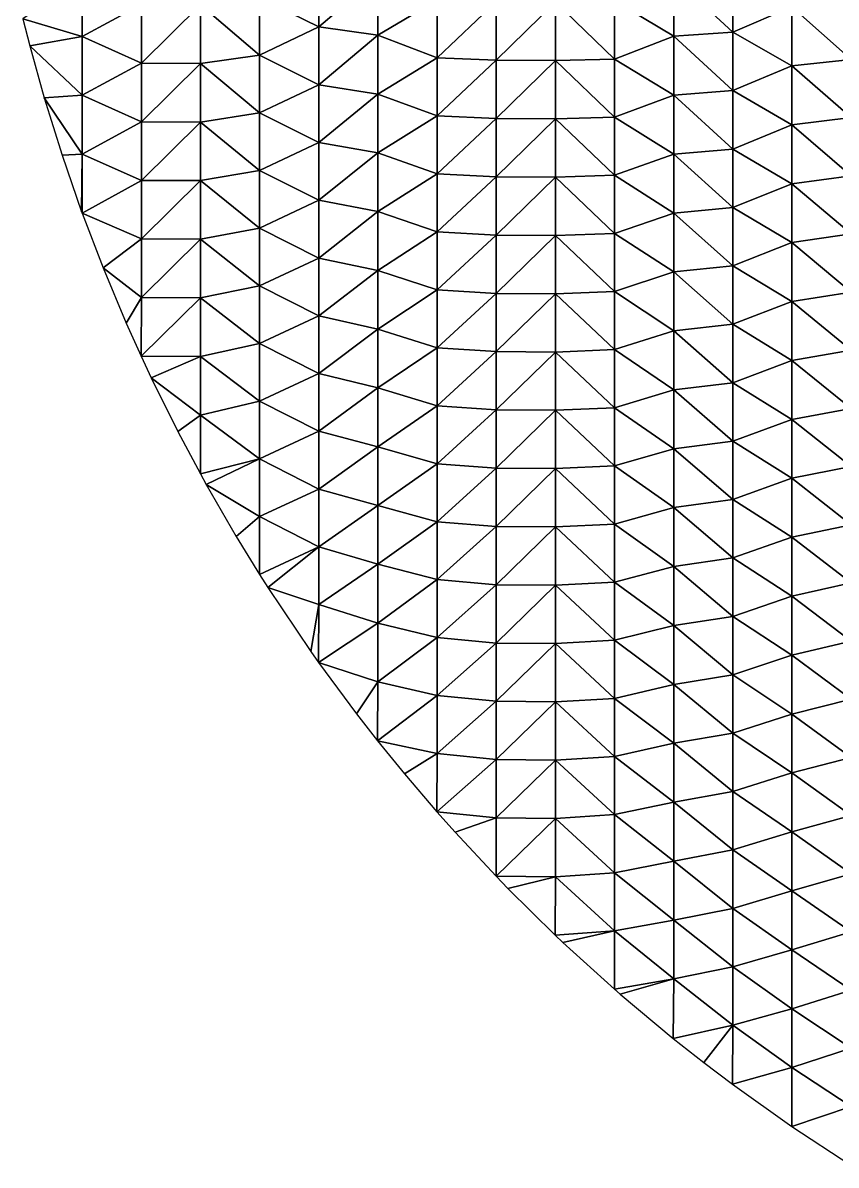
# Model space of a CAD drawing. Header units: inches. Extents: x -160 to 160, y -160 to 160.
# Drawn here: x -155.3 to -86.5, y -135.4 to -38.7 of the extents above; entities that cross this region are included whole.
import ezdxf

# ---------------------------------------------------------------- set-up
doc = ezdxf.new("R2010")
doc.units = ezdxf.units.IN
doc.header["$LTSCALE"] = 35.827254
doc.header["$MEASUREMENT"] = 0
doc.layers.add('1', color=7, linetype='CONTINUOUS')

msp = doc.modelspace()

# ---------------------------------------------------------------- linework, layer by layer
at = {"layer": '1', "linetype": 'CONTINUOUS'}
for points in [[(-130.285, -39.091), (-130.285, -34.205), (-135.29, -36.596), (-130.285, -39.091)], [(-130.285, -39.091), (-125.28, -34.814), (-130.285, -34.205), (-130.285, -39.091)], [(-95.25, -39.534), (-95.25, -34.593), (-100.255, -34.893), (-95.25, -39.534)], [(-95.25, -39.534), (-90.245, -37.392), (-95.25, -34.593), (-95.25, -39.534)], [(-150.305, -39.886), (-150.305, -34.9), (-155.326, -38.389), (-150.305, -39.886)], [(-150.305, -39.886), (-145.3, -37.192), (-150.305, -34.9), (-150.305, -39.886)], [(-125.28, -39.788), (-125.28, -34.814), (-130.285, -39.091), (-125.28, -39.788)], [(-125.28, -39.788), (-120.275, -36.792), (-125.28, -34.814), (-125.28, -39.788)], [(-100.255, -39.878), (-100.255, -34.893), (-105.26, -36.883), (-100.255, -39.878)], [(-100.255, -39.878), (-95.25, -39.534), (-100.255, -34.893), (-100.255, -39.878)], [(-135.29, -41.476), (-135.29, -36.596), (-140.295, -37.208), (-135.29, -41.476)], [(-135.29, -41.476), (-130.285, -39.091), (-135.29, -36.596), (-135.29, -41.476)], [(-145.3, -42.15), (-145.3, -37.192), (-150.305, -39.886), (-145.3, -42.15)], [(-145.3, -42.15), (-140.295, -37.208), (-145.3, -37.192), (-145.3, -42.15)], [(-140.295, -42.169), (-140.295, -37.208), (-145.3, -42.15), (-140.295, -42.169)], [(-140.295, -42.169), (-135.29, -41.476), (-140.295, -37.208), (-140.295, -42.169)], [(-120.275, -41.698), (-120.275, -36.792), (-125.28, -39.788), (-120.275, -41.698)], [(-120.275, -41.698), (-115.27, -36.976), (-120.275, -36.792), (-120.275, -41.698)], [(-115.27, -41.907), (-115.27, -36.976), (-120.275, -41.698), (-115.27, -41.907)], [(-115.27, -41.907), (-110.265, -36.995), (-115.27, -36.976), (-115.27, -41.907)], [(-110.265, -41.927), (-110.265, -36.995), (-115.27, -41.907), (-110.265, -41.927)], [(-105.26, -41.801), (-105.26, -36.883), (-110.265, -36.995), (-105.26, -41.801)], [(-110.265, -41.927), (-105.26, -41.801), (-110.265, -36.995), (-110.265, -41.927)], [(-105.26, -41.801), (-100.255, -39.878), (-105.26, -36.883), (-105.26, -41.801)], [(-90.245, -42.377), (-90.245, -37.392), (-95.25, -39.534), (-90.245, -42.377)], [(-85.24, -41.83), (-85.24, -36.909), (-90.245, -37.392), (-85.24, -41.83)], [(-90.245, -42.377), (-85.24, -41.83), (-90.245, -37.392), (-90.245, -42.377)], [(-154.744, -40.671), (-150.305, -39.886), (-155.326, -38.389), (-154.744, -40.671)], [(-130.285, -43.977), (-130.285, -39.091), (-135.29, -41.476), (-130.285, -43.977)], [(-130.285, -43.977), (-125.28, -39.788), (-130.285, -39.091), (-130.285, -43.977)], [(-95.25, -44.476), (-95.25, -39.534), (-100.255, -39.878), (-95.25, -44.476)], [(-95.25, -44.476), (-90.245, -42.377), (-95.25, -39.534), (-95.25, -44.476)], [(-150.305, -44.872), (-150.305, -39.886), (-154.744, -40.671), (-150.305, -44.872)], [(-150.305, -44.872), (-145.3, -42.15), (-150.305, -39.886), (-150.305, -44.872)], [(-125.28, -44.761), (-125.28, -39.788), (-130.285, -43.977), (-125.28, -44.761)], [(-125.28, -44.761), (-120.275, -41.698), (-125.28, -39.788), (-125.28, -44.761)], [(-100.255, -44.862), (-100.255, -39.878), (-105.26, -41.801), (-100.255, -44.862)], [(-100.255, -44.862), (-95.25, -44.476), (-100.255, -39.878), (-100.255, -44.862)], [(-153.518, -45.076), (-150.305, -44.872), (-154.744, -40.671), (-153.518, -45.076)], [(-135.29, -46.355), (-135.29, -41.476), (-140.295, -42.169), (-135.29, -46.355)], [(-135.29, -46.355), (-130.285, -43.977), (-135.29, -41.476), (-135.29, -46.355)], [(-145.3, -47.109), (-145.3, -42.15), (-150.305, -44.872), (-145.3, -47.109)], [(-145.3, -47.109), (-140.295, -42.169), (-145.3, -42.15), (-145.3, -47.109)], [(-140.295, -47.13), (-140.295, -42.169), (-145.3, -47.109), (-140.295, -47.13)], [(-140.295, -47.13), (-135.29, -46.355), (-140.295, -42.169), (-140.295, -47.13)], [(-120.275, -46.603), (-120.275, -41.698), (-125.28, -44.761), (-120.275, -46.603)], [(-120.275, -46.603), (-115.27, -41.907), (-120.275, -41.698), (-120.275, -46.603)], [(-115.27, -46.837), (-115.27, -41.907), (-120.275, -46.603), (-115.27, -46.837)], [(-115.27, -46.837), (-110.265, -41.927), (-115.27, -41.907), (-115.27, -46.837)], [(-110.265, -46.86), (-110.265, -41.927), (-115.27, -46.837), (-110.265, -46.86)], [(-105.26, -46.718), (-105.26, -41.801), (-110.265, -41.927), (-105.26, -46.718)], [(-110.265, -46.86), (-105.26, -46.718), (-110.265, -41.927), (-110.265, -46.86)], [(-105.26, -46.718), (-100.255, -44.862), (-105.26, -41.801), (-105.26, -46.718)], [(-90.245, -47.363), (-90.245, -42.377), (-95.25, -44.476), (-90.245, -47.363)], [(-85.24, -46.752), (-85.24, -41.83), (-90.245, -42.377), (-85.24, -46.752)], [(-90.245, -47.363), (-85.24, -46.752), (-90.245, -42.377), (-90.245, -47.363)], [(-130.285, -48.864), (-130.285, -43.977), (-135.29, -46.355), (-130.285, -48.864)], [(-130.285, -48.864), (-125.28, -44.761), (-130.285, -43.977), (-130.285, -48.864)], [(-150.305, -49.857), (-150.305, -44.872), (-153.518, -45.076), (-150.305, -49.857)], [(-152.01, -49.929), (-150.305, -49.857), (-153.518, -45.076), (-152.01, -49.929)], [(-150.305, -49.857), (-145.3, -47.109), (-150.305, -44.872), (-150.305, -49.857)], [(-125.28, -49.735), (-125.28, -44.761), (-130.285, -48.864), (-125.28, -49.735)], [(-125.28, -49.735), (-120.275, -46.603), (-125.28, -44.761), (-125.28, -49.735)], [(-100.255, -49.847), (-100.255, -44.862), (-105.26, -46.718), (-100.255, -49.847)], [(-95.25, -49.418), (-95.25, -44.476), (-100.255, -44.862), (-95.25, -49.418)], [(-100.255, -49.847), (-95.25, -49.418), (-100.255, -44.862), (-100.255, -49.847)], [(-95.25, -49.418), (-90.245, -47.363), (-95.25, -44.476), (-95.25, -49.418)], [(-135.29, -51.235), (-135.29, -46.355), (-140.295, -47.13), (-135.29, -51.235)], [(-135.29, -51.235), (-130.285, -48.864), (-135.29, -46.355), (-135.29, -51.235)], [(-145.3, -52.068), (-145.3, -47.109), (-150.305, -49.857), (-145.3, -52.068)], [(-145.3, -52.068), (-140.295, -47.13), (-145.3, -47.109), (-145.3, -52.068)], [(-140.295, -52.091), (-140.295, -47.13), (-145.3, -52.068), (-140.295, -52.091)], [(-140.295, -52.091), (-135.29, -51.235), (-140.295, -47.13), (-140.295, -52.091)], [(-120.275, -51.509), (-120.275, -46.603), (-125.28, -49.735), (-120.275, -51.509)], [(-120.275, -51.509), (-115.27, -46.837), (-120.275, -46.603), (-120.275, -51.509)], [(-115.27, -51.767), (-115.27, -46.837), (-120.275, -51.509), (-115.27, -51.767)], [(-115.27, -51.767), (-110.265, -46.86), (-115.27, -46.837), (-115.27, -51.767)], [(-110.265, -51.792), (-110.265, -46.86), (-115.27, -51.767), (-110.265, -51.792)], [(-105.26, -51.636), (-105.26, -46.718), (-110.265, -46.86), (-105.26, -51.636)], [(-110.265, -51.792), (-105.26, -51.636), (-110.265, -46.86), (-110.265, -51.792)], [(-105.26, -51.636), (-100.255, -49.847), (-105.26, -46.718), (-105.26, -51.636)], [(-85.24, -51.673), (-85.24, -46.752), (-90.245, -47.363), (-85.24, -51.673)], [(-90.245, -52.348), (-90.245, -47.363), (-95.25, -49.418), (-90.245, -52.348)], [(-90.245, -52.348), (-85.24, -51.673), (-90.245, -47.363), (-90.245, -52.348)], [(-130.285, -53.75), (-130.285, -48.864), (-135.29, -51.235), (-130.285, -53.75)], [(-130.285, -53.75), (-125.28, -49.735), (-130.285, -48.864), (-130.285, -53.75)], [(-150.351, -54.723), (-150.305, -49.857), (-152.01, -49.929), (-150.351, -54.723)], [(-150.307, -54.844), (-150.305, -49.857), (-150.351, -54.723), (-150.307, -54.844)], [(-150.307, -54.844), (-145.3, -52.068), (-150.305, -49.857), (-150.307, -54.844)], [(-125.28, -54.708), (-125.28, -49.735), (-130.285, -53.75), (-125.28, -54.708)], [(-125.28, -54.708), (-120.275, -51.509), (-125.28, -49.735), (-125.28, -54.708)], [(-100.255, -54.832), (-100.255, -49.847), (-105.26, -51.636), (-100.255, -54.832)], [(-95.25, -54.36), (-95.25, -49.418), (-100.255, -49.847), (-95.25, -54.36)], [(-100.255, -54.832), (-95.25, -54.36), (-100.255, -49.847), (-100.255, -54.832)], [(-95.25, -54.36), (-90.245, -52.348), (-95.25, -49.418), (-95.25, -54.36)], [(-145.3, -57.027), (-145.3, -52.068), (-150.307, -54.844), (-145.3, -57.027)], [(-145.3, -57.027), (-140.295, -52.091), (-145.3, -52.068), (-145.3, -57.027)], [(-140.295, -57.052), (-140.295, -52.091), (-145.3, -57.027), (-140.295, -57.052)], [(-135.29, -56.114), (-135.29, -51.235), (-140.295, -52.091), (-135.29, -56.114)], [(-140.295, -57.052), (-135.29, -56.114), (-140.295, -52.091), (-140.295, -57.052)], [(-135.29, -56.114), (-130.285, -53.75), (-135.29, -51.235), (-135.29, -56.114)], [(-120.275, -56.415), (-120.275, -51.509), (-125.28, -54.708), (-120.275, -56.415)], [(-120.275, -56.415), (-115.27, -51.767), (-120.275, -51.509), (-120.275, -56.415)], [(-115.27, -56.697), (-115.27, -51.767), (-120.275, -56.415), (-115.27, -56.697)], [(-115.27, -56.697), (-110.265, -51.792), (-115.27, -51.767), (-115.27, -56.697)], [(-110.265, -56.725), (-110.265, -51.792), (-115.27, -56.697), (-110.265, -56.725)], [(-105.26, -56.554), (-105.26, -51.636), (-110.265, -51.792), (-105.26, -56.554)], [(-110.265, -56.725), (-105.26, -56.554), (-110.265, -51.792), (-110.265, -56.725)], [(-105.26, -56.554), (-100.255, -54.832), (-105.26, -51.636), (-105.26, -56.554)], [(-85.24, -56.594), (-85.24, -51.673), (-90.245, -52.348), (-85.24, -56.594)], [(-90.245, -57.334), (-90.245, -52.348), (-95.25, -54.36), (-90.245, -57.334)], [(-90.245, -57.334), (-85.24, -56.594), (-90.245, -52.348), (-90.245, -57.334)], [(-130.285, -58.637), (-130.285, -53.75), (-135.29, -56.114), (-130.285, -58.637)], [(-130.285, -58.637), (-125.28, -54.708), (-130.285, -53.75), (-130.285, -58.637)], [(-148.54, -59.462), (-145.3, -57.027), (-150.307, -54.844), (-148.54, -59.462)], [(-125.28, -59.682), (-125.28, -54.708), (-130.285, -58.637), (-125.28, -59.682)], [(-125.28, -59.682), (-120.275, -56.415), (-125.28, -54.708), (-125.28, -59.682)], [(-100.255, -59.816), (-100.255, -54.832), (-105.26, -56.554), (-100.255, -59.816)], [(-95.25, -59.302), (-95.25, -54.36), (-100.255, -54.832), (-95.25, -59.302)], [(-100.255, -59.816), (-95.25, -59.302), (-100.255, -54.832), (-100.255, -59.816)], [(-95.25, -59.302), (-90.245, -57.334), (-95.25, -54.36), (-95.25, -59.302)], [(-135.29, -60.994), (-135.29, -56.114), (-140.295, -57.052), (-135.29, -60.994)], [(-135.29, -60.994), (-130.285, -58.637), (-135.29, -56.114), (-135.29, -60.994)], [(-120.275, -61.32), (-120.275, -56.415), (-125.28, -59.682), (-120.275, -61.32)], [(-120.275, -61.32), (-115.27, -56.697), (-120.275, -56.415), (-120.275, -61.32)], [(-115.27, -61.627), (-115.27, -56.697), (-120.275, -61.32), (-115.27, -61.627)], [(-115.27, -61.627), (-110.265, -56.725), (-115.27, -56.697), (-115.27, -61.627)], [(-110.265, -61.658), (-110.265, -56.725), (-115.27, -61.627), (-110.265, -61.658)], [(-105.26, -61.471), (-105.26, -56.554), (-110.265, -56.725), (-105.26, -61.471)], [(-110.265, -61.658), (-105.26, -61.471), (-110.265, -56.725), (-110.265, -61.658)], [(-105.26, -61.471), (-100.255, -59.816), (-105.26, -56.554), (-105.26, -61.471)], [(-85.24, -61.515), (-85.24, -56.594), (-90.245, -57.334), (-85.24, -61.515)], [(-145.3, -61.986), (-145.3, -57.027), (-148.54, -59.462), (-145.3, -61.986)], [(-145.3, -61.986), (-140.295, -57.052), (-145.3, -57.027), (-145.3, -61.986)], [(-140.295, -62.013), (-140.295, -57.052), (-145.3, -61.986), (-140.295, -62.013)], [(-140.295, -62.013), (-135.29, -60.994), (-140.295, -57.052), (-140.295, -62.013)], [(-90.245, -62.319), (-90.245, -57.334), (-95.25, -59.302), (-90.245, -62.319)], [(-90.245, -62.319), (-85.24, -61.515), (-90.245, -57.334), (-90.245, -62.319)], [(-130.285, -63.523), (-130.285, -58.637), (-135.29, -60.994), (-130.285, -63.523)], [(-130.285, -63.523), (-125.28, -59.682), (-130.285, -58.637), (-130.285, -63.523)], [(-146.576, -64.149), (-145.3, -61.986), (-148.54, -59.462), (-146.576, -64.149)], [(-125.28, -64.655), (-125.28, -59.682), (-130.285, -63.523), (-125.28, -64.655)], [(-125.28, -64.655), (-120.275, -61.32), (-125.28, -59.682), (-125.28, -64.655)], [(-100.255, -64.801), (-100.255, -59.816), (-105.26, -61.471), (-100.255, -64.801)], [(-95.25, -64.243), (-95.25, -59.302), (-100.255, -59.816), (-95.25, -64.243)], [(-100.255, -64.801), (-95.25, -64.243), (-100.255, -59.816), (-100.255, -64.801)], [(-95.25, -64.243), (-90.245, -62.319), (-95.25, -59.302), (-95.25, -64.243)], [(-135.29, -65.873), (-135.29, -60.994), (-140.295, -62.013), (-135.29, -65.873)], [(-135.29, -65.873), (-130.285, -63.523), (-135.29, -60.994), (-135.29, -65.873)], [(-120.275, -66.226), (-120.275, -61.32), (-125.28, -64.655), (-120.275, -66.226)], [(-120.275, -66.226), (-115.27, -61.627), (-120.275, -61.32), (-120.275, -66.226)], [(-115.27, -66.558), (-115.27, -61.627), (-120.275, -66.226), (-115.27, -66.558)], [(-115.27, -66.558), (-110.265, -61.658), (-115.27, -61.627), (-115.27, -66.558)], [(-110.265, -66.59), (-110.265, -61.658), (-115.27, -66.558), (-110.265, -66.59)], [(-105.26, -66.389), (-105.26, -61.471), (-110.265, -61.658), (-105.26, -66.389)], [(-110.265, -66.59), (-105.26, -66.389), (-110.265, -61.658), (-110.265, -66.59)], [(-105.26, -66.389), (-100.255, -64.801), (-105.26, -61.471), (-105.26, -66.389)], [(-85.24, -66.437), (-85.24, -61.515), (-90.245, -62.319), (-85.24, -66.437)], [(-145.317, -66.954), (-145.3, -61.986), (-146.576, -64.149), (-145.317, -66.954)], [(-145.317, -66.954), (-140.295, -62.013), (-145.3, -61.986), (-145.317, -66.954)], [(-140.295, -66.974), (-140.295, -62.013), (-145.317, -66.954), (-140.295, -66.974)], [(-140.295, -66.974), (-135.29, -65.873), (-140.295, -62.013), (-140.295, -66.974)], [(-90.245, -67.305), (-90.245, -62.319), (-95.25, -64.243), (-90.245, -67.305)], [(-90.245, -67.305), (-85.24, -66.437), (-90.245, -62.319), (-90.245, -67.305)], [(-130.285, -68.409), (-130.285, -63.523), (-135.29, -65.873), (-130.285, -68.409)], [(-130.285, -68.409), (-125.28, -64.655), (-130.285, -63.523), (-130.285, -68.409)], [(-125.28, -69.629), (-125.28, -64.655), (-130.285, -68.409), (-125.28, -69.629)], [(-125.28, -69.629), (-120.275, -66.226), (-125.28, -64.655), (-125.28, -69.629)], [(-95.25, -69.185), (-95.25, -64.243), (-100.255, -64.801), (-95.25, -69.185)], [(-95.25, -69.185), (-90.245, -67.305), (-95.25, -64.243), (-95.25, -69.185)], [(-100.255, -69.786), (-100.255, -64.801), (-105.26, -66.389), (-100.255, -69.786)], [(-100.255, -69.786), (-95.25, -69.185), (-100.255, -64.801), (-100.255, -69.786)], [(-135.29, -70.752), (-135.29, -65.873), (-140.295, -66.974), (-135.29, -70.752)], [(-135.29, -70.752), (-130.285, -68.409), (-135.29, -65.873), (-135.29, -70.752)], [(-120.275, -71.131), (-120.275, -66.226), (-125.28, -69.629), (-120.275, -71.131)], [(-120.275, -71.131), (-115.27, -66.558), (-120.275, -66.226), (-120.275, -71.131)], [(-115.27, -71.488), (-115.27, -66.558), (-120.275, -71.131), (-115.27, -71.488)], [(-115.27, -71.488), (-110.265, -66.59), (-115.27, -66.558), (-115.27, -71.488)], [(-110.265, -71.523), (-110.265, -66.59), (-115.27, -71.488), (-110.265, -71.523)], [(-105.26, -71.307), (-105.26, -66.389), (-110.265, -66.59), (-105.26, -71.307)], [(-110.265, -71.523), (-105.26, -71.307), (-110.265, -66.59), (-110.265, -71.523)], [(-105.26, -71.307), (-100.255, -69.786), (-105.26, -66.389), (-105.26, -71.307)], [(-85.24, -71.358), (-85.24, -66.437), (-90.245, -67.305), (-85.24, -71.358)], [(-144.466, -68.771), (-140.295, -66.974), (-145.317, -66.954), (-144.466, -68.771)], [(-140.295, -71.935), (-140.295, -66.974), (-144.466, -68.771), (-140.295, -71.935)], [(-140.295, -71.935), (-135.29, -70.752), (-140.295, -66.974), (-140.295, -71.935)], [(-90.245, -72.29), (-90.245, -67.305), (-95.25, -69.185), (-90.245, -72.29)], [(-90.245, -72.29), (-85.24, -71.358), (-90.245, -67.305), (-90.245, -72.29)], [(-130.285, -73.296), (-130.285, -68.409), (-135.29, -70.752), (-130.285, -73.296)], [(-130.285, -73.296), (-125.28, -69.629), (-130.285, -68.409), (-130.285, -73.296)], [(-142.215, -73.314), (-140.295, -71.935), (-144.466, -68.771), (-142.215, -73.314)], [(-95.25, -74.127), (-95.25, -69.185), (-100.255, -69.786), (-95.25, -74.127)], [(-95.25, -74.127), (-90.245, -72.29), (-95.25, -69.185), (-95.25, -74.127)], [(-125.28, -74.602), (-125.28, -69.629), (-130.285, -73.296), (-125.28, -74.602)], [(-125.28, -74.602), (-120.275, -71.131), (-125.28, -69.629), (-125.28, -74.602)], [(-100.255, -74.771), (-100.255, -69.786), (-105.26, -71.307), (-100.255, -74.771)], [(-100.255, -74.771), (-95.25, -74.127), (-100.255, -69.786), (-100.255, -74.771)], [(-135.29, -75.632), (-135.29, -70.752), (-140.295, -71.935), (-135.29, -75.632)], [(-135.29, -75.632), (-130.285, -73.296), (-135.29, -70.752), (-135.29, -75.632)], [(-120.275, -76.037), (-120.275, -71.131), (-125.28, -74.602), (-120.275, -76.037)], [(-120.275, -76.037), (-115.27, -71.488), (-120.275, -71.131), (-120.275, -76.037)], [(-115.27, -76.418), (-115.27, -71.488), (-120.275, -76.037), (-115.27, -76.418)], [(-115.27, -76.418), (-110.265, -71.523), (-115.27, -71.488), (-115.27, -76.418)], [(-105.26, -76.224), (-105.26, -71.307), (-110.265, -71.523), (-105.26, -76.224)], [(-105.26, -76.224), (-100.255, -74.771), (-105.26, -71.307), (-105.26, -76.224)], [(-85.24, -76.279), (-85.24, -71.358), (-90.245, -72.29), (-85.24, -76.279)], [(-140.307, -76.902), (-140.295, -71.935), (-142.215, -73.314), (-140.307, -76.902)], [(-140.307, -76.902), (-135.29, -75.632), (-140.295, -71.935), (-140.307, -76.902)], [(-110.265, -76.455), (-110.265, -71.523), (-115.27, -76.418), (-110.265, -76.455)], [(-110.265, -76.455), (-105.26, -76.224), (-110.265, -71.523), (-110.265, -76.455)], [(-90.245, -77.276), (-90.245, -72.29), (-95.25, -74.127), (-90.245, -77.276)], [(-90.245, -77.276), (-85.24, -76.279), (-90.245, -72.29), (-90.245, -77.276)], [(-130.285, -78.182), (-130.285, -73.296), (-135.29, -75.632), (-130.285, -78.182)], [(-130.285, -78.182), (-125.28, -74.602), (-130.285, -73.296), (-130.285, -78.182)], [(-95.25, -79.069), (-95.25, -74.127), (-100.255, -74.771), (-95.25, -79.069)], [(-95.25, -79.069), (-90.245, -77.276), (-95.25, -74.127), (-95.25, -79.069)], [(-125.28, -79.576), (-125.28, -74.602), (-130.285, -78.182), (-125.28, -79.576)], [(-125.28, -79.576), (-120.275, -76.037), (-125.28, -74.602), (-125.28, -79.576)], [(-100.255, -79.755), (-100.255, -74.771), (-105.26, -76.224), (-100.255, -79.755)], [(-100.255, -79.755), (-95.25, -79.069), (-100.255, -74.771), (-100.255, -79.755)], [(-139.817, -77.789), (-135.29, -75.632), (-140.307, -76.902), (-139.817, -77.789)], [(-135.29, -80.511), (-135.29, -75.632), (-139.817, -77.789), (-135.29, -80.511)], [(-135.29, -80.511), (-130.285, -78.182), (-135.29, -75.632), (-135.29, -80.511)], [(-120.275, -80.943), (-120.275, -76.037), (-125.28, -79.576), (-120.275, -80.943)], [(-120.275, -80.943), (-115.27, -76.418), (-120.275, -76.037), (-120.275, -80.943)], [(-105.26, -81.142), (-105.26, -76.224), (-110.265, -76.455), (-105.26, -81.142)], [(-105.26, -81.142), (-100.255, -79.755), (-105.26, -76.224), (-105.26, -81.142)], [(-85.24, -81.2), (-85.24, -76.279), (-90.245, -77.276), (-85.24, -81.2)], [(-115.27, -81.348), (-115.27, -76.418), (-120.275, -80.943), (-115.27, -81.348)], [(-115.27, -81.348), (-110.265, -76.455), (-115.27, -76.418), (-115.27, -81.348)], [(-110.265, -81.388), (-110.265, -76.455), (-115.27, -81.348), (-110.265, -81.388)], [(-110.265, -81.388), (-105.26, -81.142), (-110.265, -76.455), (-110.265, -81.388)], [(-90.245, -82.262), (-90.245, -77.276), (-95.25, -79.069), (-90.245, -82.262)], [(-90.245, -82.262), (-85.24, -81.2), (-90.245, -77.276), (-90.245, -82.262)], [(-137.275, -82.19), (-135.29, -80.511), (-139.817, -77.789), (-137.275, -82.19)], [(-130.285, -83.069), (-130.285, -78.182), (-135.29, -80.511), (-130.285, -83.069)], [(-130.285, -83.069), (-125.28, -79.576), (-130.285, -78.182), (-130.285, -83.069)], [(-95.25, -84.011), (-95.25, -79.069), (-100.255, -79.755), (-95.25, -84.011)], [(-95.25, -84.011), (-90.245, -82.262), (-95.25, -79.069), (-95.25, -84.011)], [(-125.28, -84.549), (-125.28, -79.576), (-130.285, -83.069), (-125.28, -84.549)], [(-125.28, -84.549), (-120.275, -80.943), (-125.28, -79.576), (-125.28, -84.549)], [(-100.255, -84.74), (-100.255, -79.755), (-105.26, -81.142), (-100.255, -84.74)], [(-100.255, -84.74), (-95.25, -84.011), (-100.255, -79.755), (-100.255, -84.74)], [(-135.303, -85.4), (-135.29, -80.511), (-137.275, -82.19), (-135.303, -85.4)], [(-135.303, -85.4), (-130.285, -83.069), (-135.29, -80.511), (-135.303, -85.4)], [(-120.275, -85.848), (-120.275, -80.943), (-125.28, -84.549), (-120.275, -85.848)], [(-120.275, -85.848), (-115.27, -81.348), (-120.275, -80.943), (-120.275, -85.848)], [(-105.26, -86.06), (-105.26, -81.142), (-110.265, -81.388), (-105.26, -86.06)], [(-105.26, -86.06), (-100.255, -84.74), (-105.26, -81.142), (-105.26, -86.06)], [(-115.27, -86.278), (-115.27, -81.348), (-120.275, -85.848), (-115.27, -86.278)], [(-115.27, -86.278), (-110.265, -81.388), (-115.27, -81.348), (-115.27, -86.278)], [(-110.265, -86.321), (-110.265, -81.388), (-115.27, -86.278), (-110.265, -86.321)], [(-110.265, -86.321), (-105.26, -86.06), (-110.265, -81.388), (-110.265, -86.321)], [(-85.24, -86.122), (-85.24, -81.2), (-90.245, -82.262), (-85.24, -86.122)], [(-134.599, -86.505), (-130.285, -83.069), (-135.303, -85.4), (-134.599, -86.505)], [(-130.285, -87.955), (-130.285, -83.069), (-134.599, -86.505), (-130.285, -87.955)], [(-130.285, -87.955), (-125.28, -84.549), (-130.285, -83.069), (-130.285, -87.955)], [(-90.245, -87.247), (-90.245, -82.262), (-95.25, -84.011), (-90.245, -87.247)], [(-90.245, -87.247), (-85.24, -86.122), (-90.245, -82.262), (-90.245, -87.247)], [(-95.25, -88.952), (-95.25, -84.011), (-100.255, -84.74), (-95.25, -88.952)], [(-95.25, -88.952), (-90.245, -87.247), (-95.25, -84.011), (-95.25, -88.952)], [(-125.28, -89.523), (-125.28, -84.549), (-130.285, -87.955), (-125.28, -89.523)], [(-125.28, -89.523), (-120.275, -85.848), (-125.28, -84.549), (-125.28, -89.523)], [(-100.255, -89.725), (-100.255, -84.74), (-105.26, -86.06), (-100.255, -89.725)], [(-100.255, -89.725), (-95.25, -88.952), (-100.255, -84.74), (-100.255, -89.725)], [(-120.275, -90.754), (-120.275, -85.848), (-125.28, -89.523), (-120.275, -90.754)], [(-120.275, -90.754), (-115.27, -86.278), (-120.275, -85.848), (-120.275, -90.754)], [(-130.962, -91.917), (-130.285, -87.955), (-134.599, -86.505), (-130.962, -91.917)], [(-115.27, -91.209), (-115.27, -86.278), (-120.275, -90.754), (-115.27, -91.209)], [(-115.27, -91.209), (-110.265, -86.321), (-115.27, -86.278), (-115.27, -91.209)], [(-110.265, -91.253), (-110.265, -86.321), (-115.27, -91.209), (-110.265, -91.253)], [(-105.26, -90.978), (-105.26, -86.06), (-110.265, -86.321), (-105.26, -90.978)], [(-110.265, -91.253), (-105.26, -90.978), (-110.265, -86.321), (-110.265, -91.253)], [(-105.26, -90.978), (-100.255, -89.725), (-105.26, -86.06), (-105.26, -90.978)], [(-85.24, -91.043), (-85.24, -86.122), (-90.245, -87.247), (-85.24, -91.043)], [(-90.245, -92.233), (-90.245, -87.247), (-95.25, -88.952), (-90.245, -92.233)], [(-90.245, -92.233), (-85.24, -91.043), (-90.245, -87.247), (-90.245, -92.233)], [(-130.301, -92.852), (-130.285, -87.955), (-130.962, -91.917), (-130.301, -92.852)], [(-130.301, -92.852), (-125.28, -89.523), (-130.285, -87.955), (-130.301, -92.852)], [(-125.28, -94.496), (-125.28, -89.523), (-130.301, -92.852), (-125.28, -94.496)], [(-125.28, -94.496), (-120.275, -90.754), (-125.28, -89.523), (-125.28, -94.496)], [(-100.255, -94.709), (-100.255, -89.725), (-105.26, -90.978), (-100.255, -94.709)], [(-95.25, -93.894), (-95.25, -88.952), (-100.255, -89.725), (-95.25, -93.894)], [(-100.255, -94.709), (-95.25, -93.894), (-100.255, -89.725), (-100.255, -94.709)], [(-95.25, -93.894), (-90.245, -92.233), (-95.25, -88.952), (-95.25, -93.894)], [(-120.275, -95.66), (-120.275, -90.754), (-125.28, -94.496), (-120.275, -95.66)], [(-120.275, -95.66), (-115.27, -91.209), (-120.275, -90.754), (-120.275, -95.66)], [(-115.27, -96.139), (-115.27, -91.209), (-120.275, -95.66), (-115.27, -96.139)], [(-115.27, -96.139), (-110.265, -91.253), (-115.27, -91.209), (-115.27, -96.139)], [(-110.265, -96.186), (-110.265, -91.253), (-115.27, -96.139), (-110.265, -96.186)], [(-105.26, -95.895), (-105.26, -90.978), (-110.265, -91.253), (-105.26, -95.895)], [(-110.265, -96.186), (-105.26, -95.895), (-110.265, -91.253), (-110.265, -96.186)], [(-105.26, -95.895), (-100.255, -94.709), (-105.26, -90.978), (-105.26, -95.895)], [(-85.24, -95.964), (-85.24, -91.043), (-90.245, -92.233), (-85.24, -95.964)], [(-90.245, -97.218), (-90.245, -92.233), (-95.25, -93.894), (-90.245, -97.218)], [(-90.245, -97.218), (-85.24, -95.964), (-90.245, -92.233), (-90.245, -97.218)], [(-127.1, -97.187), (-125.28, -94.496), (-130.301, -92.852), (-127.1, -97.187)], [(-125.304, -99.492), (-125.28, -94.496), (-127.1, -97.187), (-125.304, -99.492)], [(-125.304, -99.492), (-120.275, -95.66), (-125.28, -94.496), (-125.304, -99.492)], [(-100.255, -99.694), (-100.255, -94.709), (-105.26, -95.895), (-100.255, -99.694)], [(-95.25, -98.836), (-95.25, -93.894), (-100.255, -94.709), (-95.25, -98.836)], [(-100.255, -99.694), (-95.25, -98.836), (-100.255, -94.709), (-100.255, -99.694)], [(-95.25, -98.836), (-90.245, -97.218), (-95.25, -93.894), (-95.25, -98.836)], [(-120.275, -100.565), (-120.275, -95.66), (-125.304, -99.492), (-120.275, -100.565)], [(-120.275, -100.565), (-115.27, -96.139), (-120.275, -95.66), (-120.275, -100.565)], [(-115.27, -101.069), (-115.27, -96.139), (-120.275, -100.565), (-115.27, -101.069)], [(-115.27, -101.069), (-110.265, -96.186), (-115.27, -96.139), (-115.27, -101.069)], [(-110.265, -101.118), (-110.265, -96.186), (-115.27, -101.069), (-110.265, -101.118)], [(-105.26, -100.813), (-105.26, -95.895), (-110.265, -96.186), (-105.26, -100.813)], [(-110.265, -101.118), (-105.26, -100.813), (-110.265, -96.186), (-110.265, -101.118)], [(-105.26, -100.813), (-100.255, -99.694), (-105.26, -95.895), (-105.26, -100.813)], [(-85.24, -100.885), (-85.24, -95.964), (-90.245, -97.218), (-85.24, -100.885)], [(-90.245, -102.204), (-90.245, -97.218), (-95.25, -98.836), (-90.245, -102.204)], [(-90.245, -102.204), (-85.24, -100.885), (-90.245, -97.218), (-90.245, -102.204)], [(-123.031, -102.29), (-120.275, -100.565), (-125.304, -99.492), (-123.031, -102.29)], [(-95.25, -103.778), (-95.25, -98.836), (-100.255, -99.694), (-95.25, -103.778)], [(-95.25, -103.778), (-90.245, -102.204), (-95.25, -98.836), (-95.25, -103.778)], [(-100.255, -104.679), (-100.255, -99.694), (-105.26, -100.813), (-100.255, -104.679)], [(-100.255, -104.679), (-95.25, -103.778), (-100.255, -99.694), (-100.255, -104.679)], [(-120.3, -105.489), (-120.275, -100.565), (-123.031, -102.29), (-120.3, -105.489)], [(-120.3, -105.489), (-115.27, -101.069), (-120.275, -100.565), (-120.3, -105.489)], [(-115.27, -105.999), (-115.27, -101.069), (-120.3, -105.489), (-115.27, -105.999)], [(-115.27, -105.999), (-110.265, -101.118), (-115.27, -101.069), (-115.27, -105.999)], [(-110.265, -106.051), (-110.265, -101.118), (-115.27, -105.999), (-110.265, -106.051)], [(-105.26, -105.731), (-105.26, -100.813), (-110.265, -101.118), (-105.26, -105.731)], [(-110.265, -106.051), (-105.26, -105.731), (-110.265, -101.118), (-110.265, -106.051)], [(-105.26, -105.731), (-100.255, -104.679), (-105.26, -100.813), (-105.26, -105.731)], [(-85.24, -105.806), (-85.24, -100.885), (-90.245, -102.204), (-85.24, -105.806)], [(-90.245, -107.189), (-90.245, -102.204), (-95.25, -103.778), (-90.245, -107.189)], [(-90.245, -107.189), (-85.24, -105.806), (-90.245, -102.204), (-90.245, -107.189)], [(-95.25, -108.72), (-95.25, -103.778), (-100.255, -104.679), (-95.25, -108.72)], [(-95.25, -108.72), (-90.245, -107.189), (-95.25, -103.778), (-95.25, -108.72)], [(-100.255, -109.663), (-100.255, -104.679), (-105.26, -105.731), (-100.255, -109.663)], [(-100.255, -109.663), (-95.25, -108.72), (-100.255, -104.679), (-100.255, -109.663)], [(-118.759, -107.22), (-115.27, -105.999), (-120.3, -105.489), (-118.759, -107.22)], [(-115.286, -110.945), (-115.27, -105.999), (-118.759, -107.22), (-115.286, -110.945)], [(-115.286, -110.945), (-110.265, -106.051), (-115.27, -105.999), (-115.286, -110.945)], [(-110.265, -110.984), (-110.265, -106.051), (-115.286, -110.945), (-110.265, -110.984)], [(-105.26, -110.648), (-105.26, -105.731), (-110.265, -106.051), (-105.26, -110.648)], [(-110.265, -110.984), (-105.26, -110.648), (-110.265, -106.051), (-110.265, -110.984)], [(-105.26, -110.648), (-100.255, -109.663), (-105.26, -105.731), (-105.26, -110.648)], [(-85.24, -110.728), (-85.24, -105.806), (-90.245, -107.189), (-85.24, -110.728)], [(-90.245, -112.175), (-90.245, -107.189), (-95.25, -108.72), (-90.245, -112.175)], [(-90.245, -112.175), (-85.24, -110.728), (-90.245, -107.189), (-90.245, -112.175)], [(-95.25, -113.661), (-95.25, -108.72), (-100.255, -109.663), (-95.25, -113.661)], [(-95.25, -113.661), (-90.245, -112.175), (-95.25, -108.72), (-95.25, -113.661)], [(-100.255, -114.648), (-100.255, -109.663), (-105.26, -110.648), (-100.255, -114.648)], [(-100.255, -114.648), (-95.25, -113.661), (-100.255, -109.663), (-100.255, -114.648)], [(-114.283, -111.979), (-110.265, -110.984), (-115.286, -110.945), (-114.283, -111.979)], [(-110.275, -115.928), (-110.265, -110.984), (-114.283, -111.979), (-110.275, -115.928)], [(-110.275, -115.928), (-105.26, -115.566), (-110.265, -110.984), (-110.275, -115.928)], [(-105.26, -115.566), (-105.26, -110.648), (-110.265, -110.984), (-105.26, -115.566)], [(-105.26, -115.566), (-100.255, -114.648), (-105.26, -110.648), (-105.26, -115.566)], [(-85.24, -115.649), (-85.24, -110.728), (-90.245, -112.175), (-85.24, -115.649)], [(-90.245, -117.16), (-90.245, -112.175), (-95.25, -113.661), (-90.245, -117.16)], [(-90.245, -117.16), (-85.24, -115.649), (-90.245, -112.175), (-90.245, -117.16)], [(-95.25, -118.603), (-95.25, -113.661), (-100.255, -114.648), (-95.25, -118.603)], [(-95.25, -118.603), (-90.245, -117.16), (-95.25, -113.661), (-95.25, -118.603)], [(-100.255, -119.633), (-100.255, -114.648), (-105.26, -115.566), (-100.255, -119.633)], [(-100.255, -119.633), (-95.25, -118.603), (-100.255, -114.648), (-100.255, -119.633)], [(-109.623, -116.545), (-105.26, -115.566), (-110.275, -115.928), (-109.623, -116.545)], [(-105.268, -120.492), (-105.26, -115.566), (-109.623, -116.545), (-105.268, -120.492)], [(-105.268, -120.492), (-100.255, -119.633), (-105.26, -115.566), (-105.268, -120.492)], [(-85.24, -120.57), (-85.24, -115.649), (-90.245, -117.16), (-85.24, -120.57)], [(-90.245, -122.146), (-90.245, -117.16), (-95.25, -118.603), (-90.245, -122.146)], [(-90.245, -122.146), (-85.24, -120.57), (-90.245, -117.16), (-90.245, -122.146)], [(-95.25, -123.545), (-95.25, -118.603), (-100.255, -119.633), (-95.25, -123.545)], [(-95.25, -123.545), (-90.245, -122.146), (-95.25, -118.603), (-95.25, -123.545)], [(-104.779, -120.918), (-100.255, -119.633), (-105.268, -120.492), (-104.779, -120.918)], [(-100.291, -124.665), (-100.255, -119.633), (-104.779, -120.918), (-100.291, -124.665)], [(-100.291, -124.665), (-95.25, -123.545), (-100.255, -119.633), (-100.291, -124.665)], [(-85.24, -125.491), (-85.24, -120.57), (-90.245, -122.146), (-85.24, -125.491)], [(-90.245, -127.132), (-90.245, -122.146), (-95.25, -123.545), (-90.245, -127.132)], [(-90.245, -127.132), (-85.24, -125.491), (-90.245, -122.146), (-90.245, -127.132)], [(-97.701, -126.706), (-95.25, -123.545), (-100.291, -124.665), (-97.701, -126.706)], [(-95.286, -128.532), (-95.25, -123.545), (-97.701, -126.706), (-95.286, -128.532)], [(-95.286, -128.532), (-90.245, -127.132), (-95.25, -123.545), (-95.286, -128.532)], [(-85.24, -130.413), (-85.24, -125.491), (-90.245, -127.132), (-85.24, -130.413)], [(-90.246, -132.119), (-90.245, -127.132), (-95.286, -128.532), (-90.246, -132.119)], [(-90.246, -132.119), (-85.24, -130.413), (-90.245, -127.132), (-90.246, -132.119)], [(-85.27, -135.384), (-85.24, -130.413), (-90.246, -132.119), (-85.27, -135.384)]]:
    msp.add_3dface(points, dxfattribs=at)

doc.saveas('drawing.dxf')
